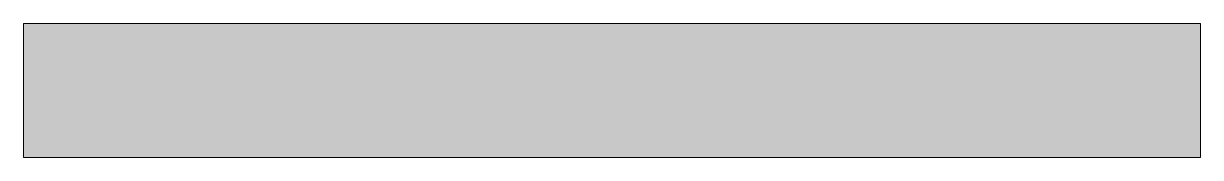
# Model space of a CAD drawing. Header units: metres. Extents: x 15 to 383, y 121 to 163.
import ezdxf

# ---------------------------------------------------------------- set-up
doc = ezdxf.new("R2010")
doc.units = ezdxf.units.M
doc.layers.add('FILL_YELLOW_FFFF00', color=7, linetype='Continuous', true_color=0xffff00)

msp = doc.modelspace()

# ---------------------------------------------------------------- hatches: boundary and pattern name
at = {"layer": 'FILL_YELLOW_FFFF00', "true_color": 0xffff00}
h = msp.add_hatch(color=7, dxfattribs=at)
h.dxf.hatch_style = 1
h.paths.add_polyline_path([(382.95, 121.35), (15.45, 121.35), (15.45, 163.05), (382.95, 163.05), (382.95, 121.35)])

# ---------------------------------------------------------------- linework, layer by layer
at = {"layer": 'FILL_YELLOW_FFFF00', "lineweight": 0, "true_color": 0xffff00}
msp.add_lwpolyline([(382.95, 121.35), (15.45, 121.35), (15.45, 163.05), (382.95, 163.05)], close=True, dxfattribs=at)

doc.saveas('drawing.dxf')
